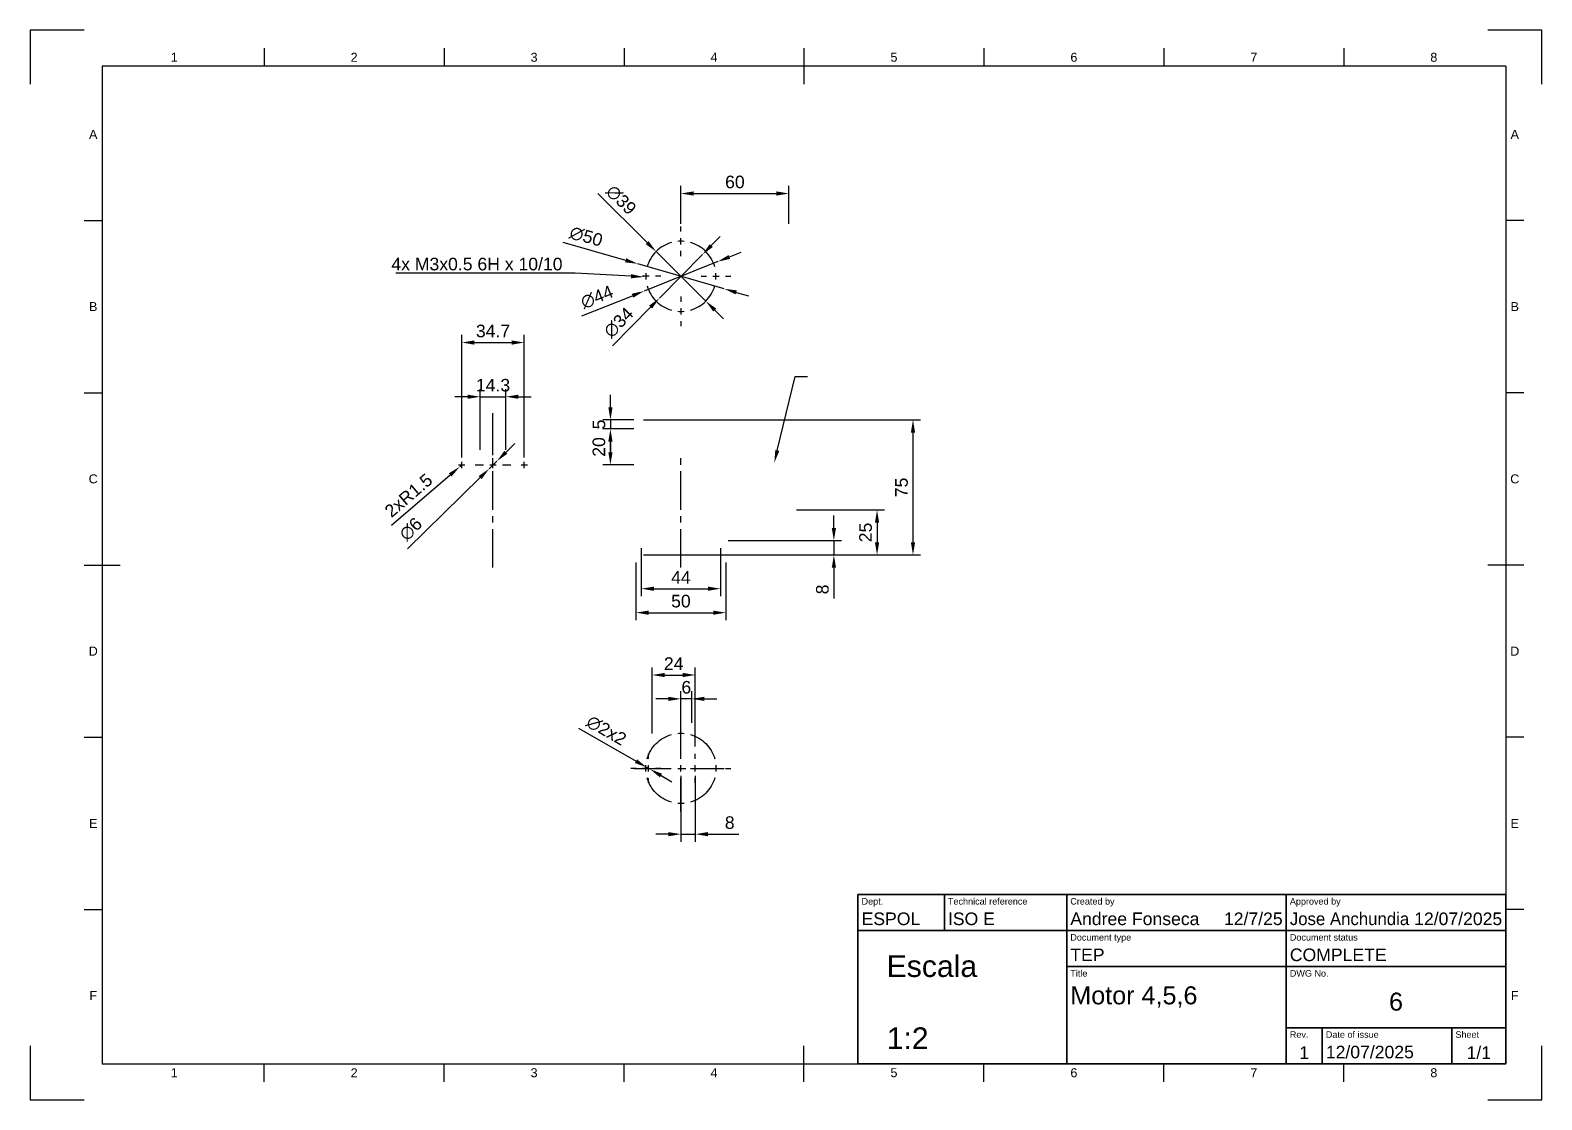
# Paper-space layout 'Plano1' of a CAD drawing. Header units: millimetres. Extents: x 0 to 420, y 0 to 297.
import ezdxf
from ezdxf import colors
from ezdxf.entities.mleader import LeaderData, LeaderLine
from ezdxf.enums import TextEntityAlignment as Align
from ezdxf.math import Vec2, Vec3

# ---------------------------------------------------------------- set-up
doc = ezdxf.new("R2010")
doc.units = ezdxf.units.MM
doc.header["$LTSCALE"] = 0.75
doc.linetypes.add('CENTER2', pattern=[28.575, 19.05, -3.175, 3.175, -3.175])
for name, color, linetype, lineweight in [('BORDER', 7, 'Continuous', 25), ('FD_Dimensions', 7, 'Continuous', 25), ('Hole Notes', 7, 'Continuous', 25), ('Notes', 7, 'Continuous', 25), ('Smart Centers', 7, 'CENTER2', 25), ('TITLEBLOCK', 7, 'Continuous', 35)]:
    doc.layers.add(name, color=color, linetype=linetype, lineweight=lineweight)
doc.styles.add('FusionTitle', font='Arial.ttf')
doc.styles.get("Standard").update_dxf_attribs({"font": 'Arial.ttf'})
doc.dimstyles.new('Dim-ISO-25', dxfattribs={"dimtxt": 3.5, "dimasz": 3.5, "dimexe": 2.1, "dimexo": 2.1, "dimgap": 1.4, "dimtad": 1, "dimzin": 12, "dimdsep": 46, "dimtxsty": 'Standard', "dimcen": 0, "dimazin": 3, "dimtp": 0.1, "dimtm": 0.1, "dimtfac": 0.714286, "dimtmove": 0, "dimatfit": 3, "dimfxl": 1, "dimtzin": 12, "dimarcsym": 0})

# ---------------------------------------------------------------- blocks, each defined once
blk = doc.blocks.new('ISO_A3_SHEET')
at = {"layer": 'BORDER'}
for p, q in [((65, 292), (65, 287)), ((115, 292), (115, 287)), ((165, 292), (165, 287)), ((215, 292), (215, 282)), ((265, 292), (265, 287)), ((315, 292), (315, 287)), ((365, 292), (365, 287)), ((410, 287), (20, 287)), ((20, 287), (20, 10)), ((410, 287), (410, 10)), ((15, 244.16666), (20, 244.16666)), ((415, 244.16666), (410, 244.16666)), ((15, 196.33333), (20, 196.33333)), ((415, 196.33333), (410, 196.33333)), ((15, 148.5), (25, 148.5)), ((415, 148.5), (405, 148.5)), ((15, 100.66667), (20, 100.66667)), ((415, 100.66667), (410, 100.66667)), ((15, 52.83334), (20, 52.83334)), ((415, 52.83334), (410, 52.83334)), ((215, 5), (215, 15)), ((20, 10), (410, 10)), ((65, 5), (65, 10)), ((115, 5), (115, 10)), ((165, 5), (165, 10)), ((265, 5), (265, 10)), ((315, 5), (315, 10)), ((365, 5), (365, 10))]:
    blk.add_line(p, q, dxfattribs=at)
at = {"layer": 'Defpoints'}
for p, q in [((15, 297), (0, 297)), ((0, 297), (0, 282)), ((420, 297), (405, 297)), ((420, 282), (420, 297)), ((0, 15), (0, 0)), ((420, 0), (420, 15)), ((0, 0), (15, 0)), ((405, 0), (420, 0))]:
    blk.add_line(p, q, dxfattribs=at)
at = {"layer": 'BORDER', "style": 'FusionTitle'}
for s, p in [('1', (40, 289.5)), ('2', (90, 289.5)), ('3', (140, 289.5)), ('4', (190, 289.5)), ('5', (240, 289.5)), ('6', (290, 289.5)), ('7', (340, 289.5)), ('8', (390, 289.5)), ('A', (17.5, 268.08333)), ('A', (412.5, 268.08333)), ('B', (17.5, 220.25)), ('B', (412.5, 220.25)), ('C', (17.5, 172.41667)), ('C', (412.5, 172.41667)), ('D', (17.5, 124.58334)), ('D', (412.5, 124.58334)), ('E', (17.5, 76.75001)), ('E', (412.5, 76.75001)), ('F', (17.5, 28.91668)), ('F', (412.5, 28.91668)), ('1', (40, 7.5)), ('2', (90, 7.5)), ('3', (140, 7.5)), ('4', (190, 7.5)), ('5', (240, 7.5)), ('6', (290, 7.5)), ('7', (340, 7.5)), ('8', (390, 7.5))]:
    blk.add_text(s, height=2.5, dxfattribs=at).set_placement(p, align=Align.MIDDLE)
blk = doc.blocks.new('ISO_TITLEBLOCK')
at = {"layer": 'TITLEBLOCK'}
for p, q in [((0, 47), (-180, 47)), ((-180, 47), (-180, 0)), ((-156, 37), (-156, 47)), ((-122, 0), (-122, 47)), ((-61, 0), (-61, 47)), ((0, 0), (0, 47)), ((-180, 37), (0, 37)), ((-122, 27), (0, 27)), ((-61, 10), (0, 10)), ((-51, 0), (-51, 10)), ((-15, 0), (-15, 10)), ((-180, 0), (0, 0))]:
    blk.add_line(p, q, dxfattribs=at)
at = {"layer": 'TITLEBLOCK', "style": 'FusionTitle'}
for s, p in [('Dept.', (-179, 46)), ('Technical reference', (-155, 46)), ('Created by', (-121, 46)), ('Approved by', (-60, 46)), ('Document type', (-121, 36)), ('Document status', (-60, 36)), ('Title', (-121, 26)), ('DWG No.', (-60, 26)), ('Rev.', (-60, 9)), ('Date of issue', (-50, 9)), ('Sheet', (-14, 9))]:
    blk.add_text(s, height=1.8, dxfattribs=at).set_placement(p, align=Align.TOP_LEFT)
for tag, height, p in [('DEPT', 3.5, (-179, 42)), ('TECHNICAL_REFERENCE', 3.5, (-155, 42)), ('CREATED_BY', 3.5, (-121, 42)), ('APPROVED_BY', 3.5, (-60, 42)), ('DOCUMENT_TYPE', 3.5, (-121, 32)), ('DOCUMENT_STATUS', 3.5, (-60, 32)), ('TITLE_1', 5, (-121, 21.5)), ('TITLE_2', 5, (-121, 14)), ('TITLE_3', 5, (-121, 6.5)), ('DATE_OF_ISSUE', 3.5, (-50, 5))]:
    blk.add_attdef(tag, text='', height=height, dxfattribs=at).set_placement(p, align=Align.TOP_LEFT)
for tag, p in [('CREATED_DATE', (-62, 42)), ('APPROVED_DATE', (-0.99, 42))]:
    blk.add_attdef(tag, text='', height=3.5, dxfattribs=at).set_placement(p, align=Align.TOP_RIGHT)
for tag, height, p in [('DRAWING_NUMBER', 5, (-30.5, 19.75)), ('REV', 3.5, (-56, 4.85)), ('SHEET', 3.5, (-7.5, 4.85))]:
    blk.add_attdef(tag, text='', height=height, dxfattribs=at).set_placement(p, align=Align.TOP_CENTER)
blk = doc.blocks.new('*D31')
at = {"layer": 'Defpoints', "color": 0, "transparency": 16777216}
for p in [(168.8, 232.14), (192.81, 225.19)]:
    blk.add_point(p, dxfattribs=at)
at = {"layer": 'FD_Dimensions', "color": 0, "lineweight": -2, "transparency": 16777216}
for p, q in [((147.98, 238.17), (165.44, 233.11)), ((192.81, 225.19), (168.8, 232.14)), ((196.17, 224.21), (199.54, 223.24))]:
    blk.add_line(p, q, dxfattribs=at)
at = {"layer": 'FD_Dimensions', "color": 0, "transparency": 16777216}
for points in [[(165.6, 233.67), (165.27, 232.55), (168.8, 232.14)], [(196.34, 224.77), (196.01, 223.65), (192.81, 225.19)]]:
    blk.add_solid(points, dxfattribs=at)
at = {"layer": 'FD_Dimensions', "color": 0, "transparency": 16777216, "insert": (154.46, 239.71), "char_height": 3.5, "attachment_point": 5, "rotation": 343.8531}
blk.add_mtext('∅50', dxfattribs=at)
blk = doc.blocks.new('*D32')
at = {"layer": 'Defpoints', "color": 0, "transparency": 16777216}
for p in [(210.8, 251.66), (180.8, 241.16), (210.8, 241.16)]:
    blk.add_point(p, dxfattribs=at)
at = {"layer": 'FD_Dimensions', "color": 0, "lineweight": -2, "transparency": 16777216}
for p, q in [((180.8, 243.26), (180.8, 253.76)), ((210.8, 243.26), (210.8, 253.76)), ((184.3, 251.66), (207.3, 251.66))]:
    blk.add_line(p, q, dxfattribs=at)
at = {"layer": 'FD_Dimensions', "color": 0, "transparency": 16777216}
for points in [[(184.3, 252.25), (184.3, 251.08), (180.8, 251.66)], [(207.3, 252.25), (207.3, 251.08), (210.8, 251.66)]]:
    blk.add_solid(points, dxfattribs=at)
at = {"layer": 'FD_Dimensions', "color": 0, "transparency": 16777216, "insert": (195.8, 254.85), "char_height": 3.5, "attachment_point": 5}
blk.add_mtext('60', dxfattribs=at)
blk = doc.blocks.new('*D33')
at = {"layer": 'Defpoints', "color": 0, "transparency": 16777216}
for p in [(191.02, 232.75), (170.59, 224.58)]:
    blk.add_point(p, dxfattribs=at)
at = {"layer": 'FD_Dimensions', "color": 0, "lineweight": -2, "transparency": 16777216}
for p, q in [((194.27, 234.04), (197.52, 235.34)), ((191.02, 232.75), (170.59, 224.58)), ((153.31, 217.67), (167.34, 223.28))]:
    blk.add_line(p, q, dxfattribs=at)
at = {"layer": 'FD_Dimensions', "color": 0, "transparency": 16777216}
for points in [[(194.05, 234.59), (194.49, 233.5), (191.02, 232.75)], [(167.12, 223.82), (167.56, 222.74), (170.59, 224.58)]]:
    blk.add_solid(points, dxfattribs=at)
at = {"layer": 'FD_Dimensions', "color": 0, "transparency": 16777216, "insert": (157.48, 222.88), "char_height": 3.5, "attachment_point": 5, "rotation": 21.7867}
blk.add_mtext('∅44', dxfattribs=at)
blk = doc.blocks.new('*D34')
at = {"layer": 'Defpoints', "color": 0, "transparency": 16777216}
for p in [(186.78, 234.71), (174.83, 222.61)]:
    blk.add_point(p, dxfattribs=at)
at = {"layer": 'FD_Dimensions', "color": 0, "lineweight": -2, "transparency": 16777216}
for p, q in [((189.23, 237.2), (191.69, 239.69)), ((186.78, 234.71), (174.83, 222.61)), ((161.76, 209.37), (172.37, 220.12))]:
    blk.add_line(p, q, dxfattribs=at)
at = {"layer": 'FD_Dimensions', "color": 0, "transparency": 16777216}
for points in [[(188.82, 237.61), (189.65, 236.79), (186.78, 234.71)], [(171.96, 220.53), (172.79, 219.71), (174.83, 222.61)]]:
    blk.add_solid(points, dxfattribs=at)
at = {"layer": 'FD_Dimensions', "color": 0, "transparency": 16777216, "insert": (163.5, 215.81), "char_height": 3.5, "attachment_point": 5, "rotation": 45.3692}
blk.add_mtext('∅34', dxfattribs=at)
blk = doc.blocks.new('*U36')
at = {"layer": 'Smart Centers', "color": 0, "ltscale": 0.75, "transparency": 16777216}
for p, q in [((0, 12.43), (0, 13.88)), ((0, 5.62), (0, 7.07))]:
    blk.add_line(p, q, dxfattribs=at)
at = {"layer": 'Smart Centers', "color": 0, "linetype": 'Continuous', "ltscale": 0.75, "transparency": 16777216}
blk.add_line((0, 8.86), (0, 10.64), dxfattribs=at)
blk.add_arc((0, 0), 9.75, 84.7506, 95.2494, dxfattribs=at)
blk = doc.blocks.new('*U37')
at = {"layer": 'Smart Centers', "color": 0, "ltscale": 0.75, "transparency": 16777216}
for p, q in [((-12.43, 0), (-13.88, 0)), ((-5.62, 0), (-7.07, 0))]:
    blk.add_line(p, q, dxfattribs=at)
at = {"layer": 'Smart Centers', "color": 0, "linetype": 'Continuous', "ltscale": 0.75, "transparency": 16777216}
blk.add_line((-8.86, 0), (-10.64, 0), dxfattribs=at)
blk.add_arc((0, 0), 9.75, 174.7506, 185.2494, dxfattribs=at)
blk = doc.blocks.new('*U38')
at = {"layer": 'Smart Centers', "color": 0, "ltscale": 0.75, "transparency": 16777216}
for p, q in [((0, -5.62), (0, -7.07)), ((0, -12.43), (0, -13.88))]:
    blk.add_line(p, q, dxfattribs=at)
at = {"layer": 'Smart Centers', "color": 0, "linetype": 'Continuous', "ltscale": 0.75, "transparency": 16777216}
blk.add_line((0, -8.86), (0, -10.64), dxfattribs=at)
blk.add_arc((0, 0), 9.75, 264.7506, 275.2494, dxfattribs=at)
blk = doc.blocks.new('*U39')
at = {"layer": 'Smart Centers', "color": 0, "ltscale": 0.75, "transparency": 16777216}
for p, q in [((5.62, 0), (7.07, 0)), ((12.43, 0), (13.88, 0))]:
    blk.add_line(p, q, dxfattribs=at)
at = {"layer": 'Smart Centers', "color": 0, "linetype": 'Continuous', "ltscale": 0.75, "transparency": 16777216}
blk.add_line((8.86, 0), (10.64, 0), dxfattribs=at)
blk.add_arc((0, 0), 9.75, 354.7506, 5.2494, dxfattribs=at)
blk = doc.blocks.new('*U35')
at = {"layer": 'Smart Centers', "color": 0, "ltscale": 0.75, "transparency": 16777216}
for start, end in [(105.7925, 164.2075), (15.7925, 74.2075), (195.7925, 254.2075), (285.7925, 344.2075)]:
    blk.add_arc((0, 0), 9.75, start, end, dxfattribs=at)
for name in ['*U36', '*U37', '*U39', '*U38']:
    blk.add_blockref(name, (0, 0), dxfattribs=at)
blk = doc.blocks.new('*D40')
at = {"layer": 'Defpoints', "color": 0, "transparency": 16777216}
for p in [(173.9, 235.55), (187.71, 221.78)]:
    blk.add_point(p, dxfattribs=at)
at = {"layer": 'FD_Dimensions', "color": 0, "lineweight": -2, "transparency": 16777216}
for p, q in [((157.74, 251.64), (171.42, 238.02)), ((187.71, 221.78), (173.9, 235.55)), ((190.19, 219.31), (192.67, 216.84))]:
    blk.add_line(p, q, dxfattribs=at)
at = {"layer": 'FD_Dimensions', "color": 0, "transparency": 16777216}
for points in [[(171.83, 238.43), (171.01, 237.6), (173.9, 235.55)], [(190.6, 219.72), (189.78, 218.9), (187.71, 221.78)]]:
    blk.add_solid(points, dxfattribs=at)
at = {"layer": 'FD_Dimensions', "color": 0, "transparency": 16777216, "insert": (164.18, 249.87), "char_height": 3.5, "attachment_point": 5, "rotation": 315.1006}
blk.add_mtext('∅39', dxfattribs=at)
blk = doc.blocks.new('*U42')
at = {"layer": 'Smart Centers', "color": 0, "ltscale": 0.75, "transparency": 16777216}
for p, q in [((0, 12.43), (0, 13.88)), ((0, 5.62), (0, 7.07))]:
    blk.add_line(p, q, dxfattribs=at)
at = {"layer": 'Smart Centers', "color": 0, "linetype": 'Continuous', "ltscale": 0.75, "transparency": 16777216}
blk.add_line((0, 8.86), (0, 10.64), dxfattribs=at)
at = {"layer": 'Smart Centers', "color": 0, "linetype": 'Continuous', "ltscale": 0.75, "transparency": 16777216, "extrusion": (0, 0, -1)}
blk.add_arc((0, 0), 9.75, 84.7506, 95.2494, dxfattribs=at)
blk = doc.blocks.new('*U43')
at = {"layer": 'Smart Centers', "color": 0, "ltscale": 0.75, "transparency": 16777216}
for p, q in [((0, -5.62), (0, -7.07)), ((0, -12.43), (0, -13.88))]:
    blk.add_line(p, q, dxfattribs=at)
at = {"layer": 'Smart Centers', "color": 0, "linetype": 'Continuous', "ltscale": 0.75, "transparency": 16777216}
blk.add_line((0, -8.86), (0, -10.64), dxfattribs=at)
at = {"layer": 'Smart Centers', "color": 0, "linetype": 'Continuous', "ltscale": 0.75, "transparency": 16777216, "extrusion": (0, 0, -1)}
blk.add_arc((0, 0), 9.75, 264.7506, 275.2494, dxfattribs=at)
blk = doc.blocks.new('*U44')
at = {"layer": 'Smart Centers', "color": 0, "ltscale": 0.75, "transparency": 16777216}
for p, q in [((5.62, 0), (7.07, 0)), ((12.43, 0), (13.88, 0))]:
    blk.add_line(p, q, dxfattribs=at)
at = {"layer": 'Smart Centers', "color": 0, "linetype": 'Continuous', "ltscale": 0.75, "transparency": 16777216}
blk.add_line((8.86, 0), (10.64, 0), dxfattribs=at)
at = {"layer": 'Smart Centers', "color": 0, "linetype": 'Continuous', "ltscale": 0.75, "transparency": 16777216, "extrusion": (0, 0, -1)}
blk.add_arc((0, 0), 9.75, 174.7506, 185.2494, dxfattribs=at)
blk = doc.blocks.new('*U45')
at = {"layer": 'Smart Centers', "color": 0, "ltscale": 0.75, "transparency": 16777216}
for p, q in [((-12.43, 0), (-13.88, 0)), ((-5.62, 0), (-7.07, 0))]:
    blk.add_line(p, q, dxfattribs=at)
at = {"layer": 'Smart Centers', "color": 0, "linetype": 'Continuous', "ltscale": 0.75, "transparency": 16777216}
blk.add_line((-8.86, 0), (-10.64, 0), dxfattribs=at)
at = {"layer": 'Smart Centers', "color": 0, "linetype": 'Continuous', "ltscale": 0.75, "transparency": 16777216, "extrusion": (0, 0, -1)}
blk.add_arc((0, 0), 9.75, 354.7506, 5.2494, dxfattribs=at)
blk = doc.blocks.new('*U41')
at = {"layer": 'Smart Centers', "color": 0, "ltscale": 0.75, "transparency": 16777216, "extrusion": (0, 0, -1)}
for start, end in [(15.7925, 74.2075), (105.7925, 164.2075), (285.7925, 344.2075), (195.7925, 254.2075)]:
    blk.add_arc((0, 0), 9.75, start, end, dxfattribs=at)
at = {"layer": 'Smart Centers', "color": 0, "ltscale": 0.75, "transparency": 16777216}
for name in ['*U42', '*U45', '*U44', '*U43']:
    blk.add_blockref(name, (0, 0), dxfattribs=at)
blk = doc.blocks.new('*U46')
at = {"layer": 'Smart Centers', "color": 0, "ltscale": 0.75, "transparency": 16777216}
for p, q in [((-4, 0), (-2.68, 0)), ((0, 2.68), (0, 4)), ((2.68, 0), (4, 0)), ((0, -4), (0, -2.68))]:
    blk.add_line(p, q, dxfattribs=at)
at = {"layer": 'Smart Centers', "color": 0, "linetype": 'Continuous', "ltscale": 0.75, "transparency": 16777216}
for p, q in [((-0.89, 0), (0.89, 0)), ((0, -0.89), (0, 0.89))]:
    blk.add_line(p, q, dxfattribs=at)
blk = doc.blocks.new('*U47')
at = {"layer": 'Smart Centers', "color": 0, "ltscale": 0.75, "transparency": 16777216}
for p, q in [((-4, 0), (-2.68, 0)), ((0, 2.68), (0, 4)), ((2.68, 0), (4, 0)), ((0, -4), (0, -2.68))]:
    blk.add_line(p, q, dxfattribs=at)
at = {"layer": 'Smart Centers', "color": 0, "linetype": 'Continuous', "ltscale": 0.75, "transparency": 16777216}
for p, q in [((-0.89, 0), (0.89, 0)), ((0, -0.89), (0, 0.89))]:
    blk.add_line(p, q, dxfattribs=at)
blk = doc.blocks.new('*D48')
at = {"layer": 'Defpoints', "color": 0, "transparency": 16777216}
for p in [(184.8, 117.95), (172.8, 99.57), (184.8, 96.02)]:
    blk.add_point(p, dxfattribs=at)
at = {"layer": 'FD_Dimensions', "color": 0, "lineweight": -2, "transparency": 16777216}
for p, q in [((172.8, 101.67), (172.8, 120.05)), ((176.3, 117.95), (181.3, 117.95)), ((184.8, 98.12), (184.8, 120.05))]:
    blk.add_line(p, q, dxfattribs=at)
at = {"layer": 'FD_Dimensions', "color": 0, "transparency": 16777216}
for points in [[(176.3, 118.53), (176.3, 117.37), (172.8, 117.95)], [(181.3, 118.53), (181.3, 117.37), (184.8, 117.95)]]:
    blk.add_solid(points, dxfattribs=at)
at = {"layer": 'FD_Dimensions', "color": 0, "transparency": 16777216, "insert": (178.8, 121.11), "char_height": 3.5, "attachment_point": 5}
blk.add_mtext('24', dxfattribs=at)
blk = doc.blocks.new('*D49')
at = {"layer": 'Defpoints', "color": 0, "transparency": 16777216}
for p in [(180.8, 111.33), (183.8, 102.61), (180.8, 97.64)]:
    blk.add_point(p, dxfattribs=at)
at = {"layer": 'FD_Dimensions', "color": 0, "lineweight": -2, "transparency": 16777216}
for p, q in [((180.8, 99.74), (180.8, 113.43)), ((183.8, 104.71), (183.8, 113.43)), ((177.3, 111.33), (173.8, 111.33)), ((183.8, 111.33), (180.8, 111.33)), ((187.3, 111.33), (190.8, 111.33))]:
    blk.add_line(p, q, dxfattribs=at)
at = {"layer": 'FD_Dimensions', "color": 0, "transparency": 16777216}
for points in [[(177.3, 111.91), (177.3, 110.75), (180.8, 111.33)], [(187.3, 111.91), (187.3, 110.75), (183.8, 111.33)]]:
    blk.add_solid(points, dxfattribs=at)
at = {"layer": 'FD_Dimensions', "color": 0, "transparency": 16777216, "insert": (182.3, 114.52), "char_height": 3.5, "attachment_point": 5}
blk.add_mtext('6', dxfattribs=at)
blk = doc.blocks.new('*U50')
at = {"layer": 'Smart Centers', "color": 0, "ltscale": 0.75, "transparency": 16777216}
for p, q in [((0, 2.68), (0, 12)), ((-12, 0), (-2.68, 0)), ((2.68, 0), (12, 0)), ((0, -12), (0, -2.68))]:
    blk.add_line(p, q, dxfattribs=at)
at = {"layer": 'Smart Centers', "color": 0, "linetype": 'Continuous', "ltscale": 0.75, "transparency": 16777216}
for p, q in [((-0.89, 0), (0.89, 0)), ((0, -0.89), (0, 0.89))]:
    blk.add_line(p, q, dxfattribs=at)
blk = doc.blocks.new('*D51')
at = {"layer": 'Defpoints', "color": 0, "transparency": 16777216}
for p in [(180.8, 92.02), (184.8, 92.02), (184.8, 73.75)]:
    blk.add_point(p, dxfattribs=at)
at = {"layer": 'FD_Dimensions', "color": 0, "lineweight": -2, "transparency": 16777216}
for p, q in [((180.8, 89.92), (180.8, 71.65)), ((184.8, 89.92), (184.8, 71.65)), ((177.3, 73.75), (173.8, 73.75)), ((180.8, 73.75), (184.8, 73.75)), ((188.3, 73.75), (196.91, 73.75))]:
    blk.add_line(p, q, dxfattribs=at)
at = {"layer": 'FD_Dimensions', "color": 0, "transparency": 16777216}
for points in [[(177.3, 74.33), (177.3, 73.17), (180.8, 73.75)], [(188.3, 74.33), (188.3, 73.17), (184.8, 73.75)]]:
    blk.add_solid(points, dxfattribs=at)
at = {"layer": 'FD_Dimensions', "color": 0, "transparency": 16777216, "insert": (194.36, 76.94), "char_height": 3.5, "attachment_point": 5}
blk.add_mtext('8', dxfattribs=at)
blk = doc.blocks.new('*D52')
at = {"layer": 'Defpoints', "color": 0, "transparency": 16777216}
for p in [(171.37, 92.27), (172.24, 91.78)]:
    blk.add_point(p, dxfattribs=at)
at = {"layer": 'FD_Dimensions', "color": 0, "lineweight": -2, "transparency": 16777216}
for p, q in [((152.36, 103.17), (168.33, 94.01)), ((172.24, 91.78), (171.37, 92.27)), ((175.27, 90.03), (178.31, 88.29))]:
    blk.add_line(p, q, dxfattribs=at)
at = {"layer": 'FD_Dimensions', "color": 0, "transparency": 16777216}
for points in [[(168.62, 94.52), (168.04, 93.51), (171.37, 92.27)], [(175.56, 90.54), (174.98, 89.53), (172.24, 91.78)]]:
    blk.add_solid(points, dxfattribs=at)
at = {"layer": 'FD_Dimensions', "color": 0, "transparency": 16777216, "insert": (160.08, 102.53), "char_height": 3.5, "attachment_point": 5, "rotation": 330.178}
blk.add_mtext('∅2x2', dxfattribs=at)
blk = doc.blocks.new('*D53')
at = {"layer": 'Defpoints', "color": 0, "transparency": 16777216}
for p in [(168.3, 151.28), (193.3, 151.28), (193.3, 135.26)]:
    blk.add_point(p, dxfattribs=at)
at = {"layer": 'FD_Dimensions', "color": 0, "lineweight": -2, "transparency": 16777216}
for p, q in [((168.3, 149.18), (168.3, 133.16)), ((193.3, 149.18), (193.3, 133.16)), ((171.8, 135.26), (189.8, 135.26))]:
    blk.add_line(p, q, dxfattribs=at)
at = {"layer": 'FD_Dimensions', "color": 0, "transparency": 16777216}
for points in [[(171.8, 135.84), (171.8, 134.68), (168.3, 135.26)], [(189.8, 135.84), (189.8, 134.68), (193.3, 135.26)]]:
    blk.add_solid(points, dxfattribs=at)
at = {"layer": 'FD_Dimensions', "color": 0, "transparency": 16777216, "insert": (180.8, 138.45), "char_height": 3.5, "attachment_point": 5}
blk.add_mtext('50', dxfattribs=at)
blk = doc.blocks.new('*U54')
at = {"layer": 'Smart Centers', "color": 0, "ltscale": 0.75, "transparency": 16777216}
blk.add_line((0, -16), (0, 16), dxfattribs=at)
blk = doc.blocks.new('*D55')
at = {"layer": 'Defpoints', "color": 0, "transparency": 16777216}
for p in [(191.8, 155.28), (193.3, 151.28), (223.3, 151.28)]:
    blk.add_point(p, dxfattribs=at)
at = {"layer": 'FD_Dimensions', "color": 0, "lineweight": -2, "transparency": 16777216}
for p, q in [((223.3, 158.78), (223.3, 162.28)), ((193.9, 155.28), (225.4, 155.28)), ((195.4, 151.28), (225.4, 151.28)), ((223.3, 155.28), (223.3, 151.28)), ((223.3, 147.78), (223.3, 139.17))]:
    blk.add_line(p, q, dxfattribs=at)
at = {"layer": 'FD_Dimensions', "color": 0, "transparency": 16777216}
for points in [[(222.72, 158.78), (223.89, 158.78), (223.3, 155.28)], [(222.72, 147.78), (223.89, 147.78), (223.3, 151.28)]]:
    blk.add_solid(points, dxfattribs=at)
at = {"layer": 'FD_Dimensions', "color": 0, "transparency": 16777216, "insert": (220.12, 141.72), "char_height": 3.5, "attachment_point": 5, "rotation": 90}
blk.add_mtext('8', dxfattribs=at)
blk = doc.blocks.new('*D56')
at = {"layer": 'Defpoints', "color": 0, "transparency": 16777216}
for p in [(210.8, 163.78), (193.3, 151.28), (235.3, 151.28)]:
    blk.add_point(p, dxfattribs=at)
at = {"layer": 'FD_Dimensions', "color": 0, "lineweight": -2, "transparency": 16777216}
for p, q in [((212.9, 163.78), (237.4, 163.78)), ((235.3, 160.28), (235.3, 154.78)), ((195.4, 151.28), (237.4, 151.28))]:
    blk.add_line(p, q, dxfattribs=at)
at = {"layer": 'FD_Dimensions', "color": 0, "transparency": 16777216}
for points in [[(234.72, 160.28), (235.89, 160.28), (235.3, 163.78)], [(234.72, 154.78), (235.89, 154.78), (235.3, 151.28)]]:
    blk.add_solid(points, dxfattribs=at)
at = {"layer": 'FD_Dimensions', "color": 0, "transparency": 16777216, "insert": (232.12, 157.53), "char_height": 3.5, "attachment_point": 5, "rotation": 90}
blk.add_mtext('25', dxfattribs=at)
blk = doc.blocks.new('*D57')
at = {"layer": 'Defpoints', "color": 0, "transparency": 16777216}
for p in [(168.3, 188.78), (168.3, 151.28), (245.28, 151.28)]:
    blk.add_point(p, dxfattribs=at)
at = {"layer": 'FD_Dimensions', "color": 0, "lineweight": -2, "transparency": 16777216}
for p, q in [((170.4, 188.78), (247.38, 188.78)), ((245.28, 185.28), (245.28, 154.78)), ((170.4, 151.28), (247.38, 151.28))]:
    blk.add_line(p, q, dxfattribs=at)
at = {"layer": 'FD_Dimensions', "color": 0, "transparency": 16777216}
for points in [[(244.7, 185.28), (245.87, 185.28), (245.28, 188.78)], [(244.7, 154.78), (245.87, 154.78), (245.28, 151.28)]]:
    blk.add_solid(points, dxfattribs=at)
at = {"layer": 'FD_Dimensions', "color": 0, "transparency": 16777216, "insert": (242.1, 170.03), "char_height": 3.5, "attachment_point": 5, "rotation": 90}
blk.add_mtext('75', dxfattribs=at)
blk = doc.blocks.new('*D58')
at = {"layer": 'Defpoints', "color": 0, "transparency": 16777216}
for p in [(161.22, 186.28), (169.8, 188.78), (169.8, 186.28)]:
    blk.add_point(p, dxfattribs=at)
at = {"layer": 'FD_Dimensions', "color": 0, "lineweight": -2, "transparency": 16777216}
for p, q in [((161.22, 192.28), (161.22, 195.78)), ((167.7, 188.78), (159.12, 188.78)), ((167.7, 186.28), (159.12, 186.28)), ((161.22, 188.78), (161.22, 186.28)), ((161.22, 182.78), (161.22, 179.28))]:
    blk.add_line(p, q, dxfattribs=at)
at = {"layer": 'FD_Dimensions', "color": 0, "transparency": 16777216}
for points in [[(160.64, 192.28), (161.8, 192.28), (161.22, 188.78)], [(160.64, 182.78), (161.8, 182.78), (161.22, 186.28)]]:
    blk.add_solid(points, dxfattribs=at)
at = {"layer": 'FD_Dimensions', "color": 0, "transparency": 16777216, "insert": (158.04, 187.53), "char_height": 3.5, "attachment_point": 5, "rotation": 90}
blk.add_mtext('5', dxfattribs=at)
blk = doc.blocks.new('*D59')
at = {"layer": 'Defpoints', "color": 0, "transparency": 16777216}
for p in [(169.8, 155.28), (191.8, 155.28), (191.8, 141.92)]:
    blk.add_point(p, dxfattribs=at)
at = {"layer": 'FD_Dimensions', "color": 0, "lineweight": -2, "transparency": 16777216}
for p, q in [((169.8, 153.18), (169.8, 139.82)), ((191.8, 153.18), (191.8, 139.82)), ((173.3, 141.92), (188.3, 141.92))]:
    blk.add_line(p, q, dxfattribs=at)
at = {"layer": 'FD_Dimensions', "color": 0, "transparency": 16777216}
for points in [[(173.3, 142.5), (173.3, 141.33), (169.8, 141.92)], [(188.3, 142.5), (188.3, 141.33), (191.8, 141.92)]]:
    blk.add_solid(points, dxfattribs=at)
at = {"layer": 'FD_Dimensions', "color": 0, "transparency": 16777216, "insert": (180.8, 145.07), "char_height": 3.5, "attachment_point": 5}
blk.add_mtext('44', dxfattribs=at)
blk = doc.blocks.new('*D60')
at = {"layer": 'Defpoints', "color": 0, "transparency": 16777216}
for p in [(161.21, 186.28), (169.8, 186.28), (169.8, 176.28)]:
    blk.add_point(p, dxfattribs=at)
at = {"layer": 'FD_Dimensions', "color": 0, "lineweight": -2, "transparency": 16777216}
for p, q in [((167.7, 186.28), (159.11, 186.28)), ((161.21, 179.78), (161.21, 182.78)), ((167.7, 176.28), (159.11, 176.28))]:
    blk.add_line(p, q, dxfattribs=at)
at = {"layer": 'FD_Dimensions', "color": 0, "transparency": 16777216}
for points in [[(160.63, 182.78), (161.8, 182.78), (161.21, 186.28)], [(160.63, 179.78), (161.8, 179.78), (161.21, 176.28)]]:
    blk.add_solid(points, dxfattribs=at)
at = {"layer": 'FD_Dimensions', "color": 0, "transparency": 16777216, "insert": (158.03, 181.28), "char_height": 3.5, "attachment_point": 5, "rotation": 90}
blk.add_mtext('20', dxfattribs=at)
blk = doc.blocks.new('*D61')
at = {"layer": 'Defpoints', "color": 0, "transparency": 16777216}
for p in [(119.34, 175.79), (119.91, 176.28)]:
    blk.add_point(p, dxfattribs=at)
at = {"layer": 'FD_Dimensions', "color": 0, "lineweight": -2, "transparency": 16777216}
for p, q in [((100.39, 159.56), (116.68, 173.51)), ((119.91, 176.28), (119.34, 175.79))]:
    blk.add_line(p, q, dxfattribs=at)
at = {"layer": 'FD_Dimensions', "color": 0, "transparency": 16777216}
blk.add_solid([(116.3, 173.96), (117.06, 173.07), (119.34, 175.79)], dxfattribs=at)
at = {"layer": 'FD_Dimensions', "color": 0, "transparency": 16777216, "insert": (105.13, 167.82), "char_height": 3.5, "attachment_point": 5, "rotation": 40.5761}
blk.add_mtext('2xR1.5', dxfattribs=at)
blk = doc.blocks.new('*U62')
at = {"layer": 'Smart Centers', "color": 0, "linetype": 'Continuous', "ltscale": 0.75, "transparency": 16777216}
for p, q in [((-0.89, 0), (0.89, 0)), ((0, -0.89), (0, 0.89))]:
    blk.add_line(p, q, dxfattribs=at)
blk = doc.blocks.new('*U63')
at = {"layer": 'Smart Centers', "color": 0, "ltscale": 0.75, "transparency": 16777216}
for p, q in [((0, 2.68), (0, 5)), ((-5, 0), (-2.68, 0)), ((2.68, 0), (5, 0)), ((0, -5), (0, -2.68))]:
    blk.add_line(p, q, dxfattribs=at)
at = {"layer": 'Smart Centers', "color": 0, "linetype": 'Continuous', "ltscale": 0.75, "transparency": 16777216}
for p, q in [((-0.89, 0), (0.89, 0)), ((0, -0.89), (0, 0.89))]:
    blk.add_line(p, q, dxfattribs=at)
blk = doc.blocks.new('*U64')
at = {"layer": 'Smart Centers', "color": 0, "linetype": 'Continuous', "ltscale": 0.75, "transparency": 16777216}
for p, q in [((-0.89, 0), (0.89, 0)), ((0, -0.89), (0, 0.89))]:
    blk.add_line(p, q, dxfattribs=at)
blk = doc.blocks.new('*U65')
at = {"layer": 'Smart Centers', "color": 0, "ltscale": 0.75, "transparency": 16777216}
blk.add_line((0, -22.25), (0, 22.25), dxfattribs=at)
blk = doc.blocks.new('*D66')
at = {"layer": 'Defpoints', "color": 0, "transparency": 16777216}
for p in [(129.66, 177.33), (127.52, 175.23)]:
    blk.add_point(p, dxfattribs=at)
at = {"layer": 'FD_Dimensions', "color": 0, "lineweight": -2, "transparency": 16777216}
for p, q in [((132.15, 179.78), (134.65, 182.23)), ((129.66, 177.33), (127.52, 175.23)), ((104.87, 152.98), (125.02, 172.77))]:
    blk.add_line(p, q, dxfattribs=at)
at = {"layer": 'FD_Dimensions', "color": 0, "transparency": 16777216}
for points in [[(131.74, 180.2), (132.56, 179.37), (129.66, 177.33)], [(124.61, 173.19), (125.43, 172.36), (127.52, 175.23)]]:
    blk.add_solid(points, dxfattribs=at)
at = {"layer": 'FD_Dimensions', "color": 0, "transparency": 16777216, "insert": (105.75, 158.45), "char_height": 3.5, "attachment_point": 5, "rotation": 44.4912}
blk.add_mtext('∅6', dxfattribs=at)
blk = doc.blocks.new('*D67')
at = {"layer": 'Defpoints', "color": 0, "transparency": 16777216}
for p in [(137.26, 210.28), (119.91, 176.28), (137.26, 176.28)]:
    blk.add_point(p, dxfattribs=at)
at = {"layer": 'FD_Dimensions', "color": 0, "lineweight": -2, "transparency": 16777216}
for p, q in [((119.91, 178.38), (119.91, 212.38)), ((123.41, 210.28), (133.76, 210.28)), ((137.26, 178.38), (137.26, 212.38))]:
    blk.add_line(p, q, dxfattribs=at)
at = {"layer": 'FD_Dimensions', "color": 0, "transparency": 16777216}
for points in [[(123.41, 210.86), (123.41, 209.69), (119.91, 210.28)], [(133.76, 210.86), (133.76, 209.69), (137.26, 210.28)]]:
    blk.add_solid(points, dxfattribs=at)
at = {"layer": 'FD_Dimensions', "color": 0, "transparency": 16777216, "insert": (128.59, 213.47), "char_height": 3.5, "attachment_point": 5}
blk.add_mtext('34.7', dxfattribs=at)
blk = doc.blocks.new('*D68')
at = {"layer": 'Defpoints', "color": 0, "transparency": 16777216}
for p in [(132.16, 195.22), (125.01, 178.34), (132.16, 178.34)]:
    blk.add_point(p, dxfattribs=at)
at = {"layer": 'FD_Dimensions', "color": 0, "lineweight": -2, "transparency": 16777216}
for p, q in [((121.51, 195.22), (118.01, 195.22)), ((125.01, 180.44), (125.01, 197.32)), ((125.01, 195.22), (132.16, 195.22)), ((132.16, 180.44), (132.16, 197.32)), ((135.66, 195.22), (139.16, 195.22))]:
    blk.add_line(p, q, dxfattribs=at)
at = {"layer": 'FD_Dimensions', "color": 0, "transparency": 16777216}
for points in [[(121.51, 195.81), (121.51, 194.64), (125.01, 195.22)], [(135.66, 195.81), (135.66, 194.64), (132.16, 195.22)]]:
    blk.add_solid(points, dxfattribs=at)
at = {"layer": 'FD_Dimensions', "color": 0, "transparency": 16777216, "insert": (128.59, 198.41), "char_height": 3.5, "attachment_point": 5}
blk.add_mtext('14.3', dxfattribs=at)

psp = doc.layouts.new('Plano1')

# ---------------------------------------------------------------- block references
at = {"layer": 'BORDER'}
psp.add_blockref('ISO_A3_SHEET', (0, 0), dxfattribs=at)
at = {"layer": 'Smart Centers', "ltscale": 0.75}
for name, p in [('*U35', (180.8044, 228.6629)), ('*U65', (128.5858, 170.0278)), ('*U63', (128.5858, 176.2778)), ('*U62', (119.9108, 176.2778)), ('*U64', (137.2608, 176.2778)), ('*U54', (180.8044, 163.7778)), ('*U41', (180.8044, 92.0239)), ('*U50', (180.8044, 92.0239)), ('*U46', (171.8044, 92.0239)), ('*U47', (184.8044, 92.0239))]:
    psp.add_blockref(name, p, dxfattribs=at)
at = {"layer": 'TITLEBLOCK'}
ref = psp.add_blockref('ISO_TITLEBLOCK', (410, 10), dxfattribs=at)
ref.add_attrib('DATE_OF_ISSUE', '12/07/2025', dxfattribs={"height": 3.5, "style": 'FusionTitle'}).set_placement((360, 15), align=Align.TOP_LEFT)
ref.add_attrib('REV', '1', dxfattribs={"height": 3.5, "style": 'FusionTitle'}).set_placement((354, 14.85), align=Align.TOP_CENTER)
ref.add_attrib('DOCUMENT_STATUS', 'COMPLETE', dxfattribs={"height": 3.5, "style": 'FusionTitle'}).set_placement((350, 42), align=Align.TOP_LEFT)
ref.add_attrib('DOCUMENT_TYPE', 'TEP', dxfattribs={"height": 3.5, "style": 'FusionTitle'}).set_placement((289, 42), align=Align.TOP_LEFT)
ref.add_attrib('APPROVED_DATE', '12/07/2025', dxfattribs={"height": 3.5, "style": 'FusionTitle'}).set_placement((409.0072, 52), align=Align.TOP_RIGHT)
ref.add_attrib('CREATED_DATE', '12/7/25', dxfattribs={"height": 3.5, "style": 'FusionTitle'}).set_placement((348, 52), align=Align.TOP_RIGHT)
ref.add_attrib('SHEET', '1/1', dxfattribs={"height": 3.5, "style": 'FusionTitle'}).set_placement((402.5, 14.85), align=Align.TOP_CENTER)
ref.add_attrib('DRAWING_NUMBER', '6', dxfattribs={"height": 5, "style": 'FusionTitle'}).set_placement((379.5, 29.7514), align=Align.TOP_CENTER)
ref.add_attrib('TITLE_1', 'Motor 4,5,6', dxfattribs={"height": 5, "style": 'FusionTitle'}).set_placement((289, 31.5), align=Align.TOP_LEFT)
ref.add_attrib('APPROVED_BY', 'Jose Anchundia', dxfattribs={"height": 3.5, "style": 'FusionTitle', "width": 0.953019}).set_placement((350, 52), align=Align.TOP_LEFT)
ref.add_attrib('CREATED_BY', 'Andree Fonseca', dxfattribs={"height": 3.5, "style": 'FusionTitle'}).set_placement((289, 52), align=Align.TOP_LEFT)
ref.add_attrib('TECHNICAL_REFERENCE', 'ISO E', dxfattribs={"height": 3.5, "style": 'FusionTitle'}).set_placement((255, 52), align=Align.TOP_LEFT)
ref.add_attrib('DEPT', 'ESPOL', dxfattribs={"height": 3.5, "style": 'FusionTitle'}).set_placement((231, 52), align=Align.TOP_LEFT)

# ---------------------------------------------------------------- texts
at = {"layer": 'Notes', "insert": (237.9644, 50.096), "char_height": 6, "attachment_point": 1}
psp.add_mtext_dynamic_manual_height_columns('\\PEscala\\P\\P\\pt18,24;1:2', width=58, gutter_width=17.5, heights=[0], dxfattribs=at)

# ---------------------------------------------------------------- dimensions: what is measured, and where the dimension line sits
at = {"layer": 'FD_Dimensions'}
for p1, p2, distance, picture, middle in [((180.8044, 241.1629), (210.8044, 241.1629), 10.5, '*D32', (195.8044, 254.8499)), ((168.3044, 188.7778), (168.3044, 151.2778), 76.9781, '*D57', (242.1026, 170.0278)), ((180.8044, 92.0239), (184.8044, 92.0239), -18.2727, '*D51', (194.3575, 76.9382))]:
    dim = psp.add_aligned_dim(p1=p1, p2=p2, distance=distance, dimstyle='Dim-ISO-25', override={"dimlfac": -2, "dimclrd": 0, "dimclre": 0}, dxfattribs=at)
    dim.commit()
    dim.dimension.update_dxf_attribs({"geometry": picture, "text_midpoint": middle})
for p1, p2, override, picture, middle in [((187.7108, 221.7808), (173.898, 235.5451), {"dimlfac": -2, "dimclrd": 0, "dimclre": 0}, '*D40', (161.8605, 247.5404)), ((192.8113, 225.1867), (168.7975, 232.1392), {"dimlfac": -2, "dimclrd": 0, "dimclre": 0}, '*D31', (153.5512, 236.5533)), ((186.7759, 234.7119), (174.8328, 222.6139), {"dimlfac": -2, "dimclrd": 0, "dimclre": 0}, '*D34', (165.8378, 213.5022)), ((191.0187, 232.7456), (170.5901, 224.5802), {"dimlfac": -2, "dimclrd": 0, "dimclre": 0}, '*D33', (158.701, 219.8281)), ((129.6558, 177.329), (127.5157, 175.2266), {"dimlfac": -2}, '*D66', (108.0491, 156.1026))]:
    dim = psp.add_diameter_dim_2p(p1=p1, p2=p2, dimstyle='Dim-ISO-25', override=override, dxfattribs=at)
    dim.commit()
    dim.dimension.update_dxf_attribs({"geometry": picture, "text_midpoint": middle, "dimtype": 163})
for base, p1, p2, angle, picture, middle, dimtype in [((137.2608, 210.278), (119.9108, 176.2778), (137.2608, 176.2778), 360, '*D67', (128.5858, 210.278), 161), ((132.1603, 195.225), (125.0112, 178.3415), (132.1603, 178.3415), 0.000001, '*D68', (128.5858, 195.225), 161), ((161.2186, 186.2778), (169.8044, 188.7778), (169.8044, 186.2778), 270, '*D58', (161.2186, 187.5278), 161), ((193.3044, 135.2593), (168.3044, 151.2778), (193.3044, 151.2778), 180, '*D53', (180.8044, 135.2593), 160), ((184.8044, 117.9509), (172.8044, 99.5738), (184.8044, 96.0239), 180, '*D48', (178.8044, 117.9509), 160)]:
    dim = psp.add_linear_dim(base=base, p1=p1, p2=p2, angle=angle, dimstyle='Dim-ISO-25', override={"dimlfac": -2}, dxfattribs=at)
    dim.commit()
    dim.dimension.update_dxf_attribs({"geometry": picture, "text_midpoint": middle, "dimtype": dimtype})
for base, p1, p2, angle, picture, middle in [((161.2136, 186.2778), (169.8044, 176.2778), (169.8044, 186.2778), 270, '*D60', (158.0266, 181.2778)), ((223.3044, 151.2778), (191.8044, 155.2778), (193.3044, 151.2778), 90, '*D55', (220.1174, 141.7246)), ((235.3044, 151.2778), (210.8044, 163.7778), (193.3044, 151.2778), 90, '*D56', (232.1174, 157.5278)), ((191.8044, 141.9168), (169.8044, 155.2778), (191.8044, 155.2778), 180, '*D59', (180.8044, 145.0668))]:
    dim = psp.add_linear_dim(base=base, p1=p1, p2=p2, angle=angle, dimstyle='Dim-ISO-25', override={"dimlfac": -2, "dimclrd": 0, "dimclre": 0}, dxfattribs=at)
    dim.commit()
    dim.dimension.update_dxf_attribs({"geometry": picture, "text_midpoint": middle})
dim = psp.add_radius_dim(center=(119.9108, 176.2778), mpoint=(119.3411, 175.7899), text='2x<>', dimstyle='Dim-ISO-25', override={"dimlfac": -2, "dimse1": 1}, dxfattribs=at)
dim.commit()
dim.dimension.update_dxf_attribs({"geometry": '*D61', "text_midpoint": (107.2062, 165.3979), "dimtype": 164})
dim = psp.add_linear_dim(base=(180.8044, 111.3287), p1=(183.8044, 102.6069), p2=(180.8044, 97.6417), dimstyle='Dim-ISO-25', override={"dimlfac": -2}, dxfattribs=at)
dim.commit()
dim.dimension.update_dxf_attribs({"geometry": '*D49', "text_midpoint": (182.3044, 111.3287), "dimtype": 160})
dim = psp.add_diameter_dim_2p(p1=(172.2382, 91.7753), p2=(171.3706, 92.2726), text='<>x2', dimstyle='Dim-ISO-25', override={"dimlfac": -2}, dxfattribs=at)
dim.commit()
dim.dimension.update_dxf_attribs({"geometry": '*D52', "text_midpoint": (158.4507, 99.6785), "dimtype": 163})

# ---------------------------------------------------------------- leaders
at = {"layer": 'Hole Notes'}
ml = psp.add_multileader_mtext('Standard', dxfattribs=at)
ml.set_content('4x M3x0.5 6H x 10/10', color=256)
ml.set_leader_properties()
ml.build(insert=Vec2(0, 0))
ml.multileader.update_dxf_attribs({"text_left_attachment_type": 5, "text_right_attachment_type": 5, "dogleg_length": 3.5, "arrow_head_size": 3.5})
ctx = ml.context
ctx.base_point, ctx.char_height, ctx.arrow_head_size, ctx.landing_gap_size, ctx.plane_origin = Vec3(100.6385, 229.5601), 3.5, 3.5, 0, Vec3(170.4451, 228.4941)
ctx.left_attachment, ctx.right_attachment, ctx.text_align_type = 5, 5, 2
notes = []
notes.append((ctx, [(0, (1, 1, 0), (151.4053, 229.5601), (-1, 0), 3.5, [(0, [(170.4451, 228.4941)], 0, [])])]))
ctx.mtext.insert, ctx.mtext.alignment, ctx.mtext.flow_direction = Vec3(147.9053, 233.8198), 3, 5
ml = psp.add_multileader_mtext('Standard', dxfattribs=at)
ml.set_content('', color=256)
ml.set_leader_properties()
ml.build(insert=Vec2(0, 0))
ml.multileader.update_dxf_attribs({"text_left_attachment_type": 5, "text_right_attachment_type": 5, "dogleg_length": 3.5, "arrow_head_size": 3.5})
ctx = ml.context
ctx.base_point, ctx.char_height, ctx.arrow_head_size, ctx.landing_gap_size, ctx.plane_origin = Vec3(216.0155, 200.8525), 3.5, 3.5, 0, Vec3(206.7639, 176.91)
ctx.left_attachment, ctx.right_attachment = 5, 5
notes.append((ctx, [(0, (1, 1, 0), (212.5155, 200.8525), (1, 0), 3.5, [(0, [(206.7639, 176.91)], 0, [])])]))
ctx.mtext.insert, ctx.mtext.flow_direction = Vec3(216.0155, 205.1122), 5
for ctx, leaders in notes:
    for number, flags, end, landing, length, lines in leaders:
        leader = LeaderData()
        leader.index, (leader.has_last_leader_line, leader.has_dogleg_vector, leader.attachment_direction) = number, flags
        leader.last_leader_point, leader.dogleg_vector, leader.dogleg_length = Vec3(end), Vec3(landing), length
        for number, points, colour, breaks in lines:
            line = LeaderLine()
            line.index, line.vertices, line.color, line.breaks = number, Vec3.list(points), colors.encode_raw_color(colour), breaks
            leader.lines.append(line)
        ctx.leaders.append(leader)

doc.saveas('drawing.dxf')
